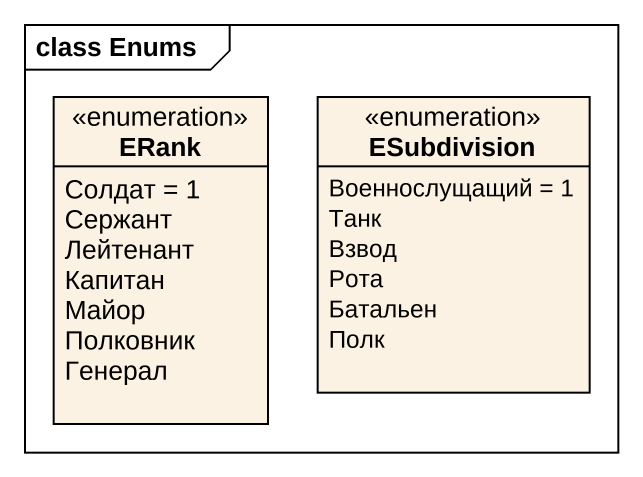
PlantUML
@startuml
mainframe class Enums
hide circle
hide empty members
enum ERank {
  Солдат = 1
  Сержант
  Лейтенант
  Капитан
  Майор
  Полковник
  Генерал
}
enum ESubdivision {
  Военнослущащий = 1
  Танк
  Взвод
  Рота
  Батальен
  Полк
}
@enduml
